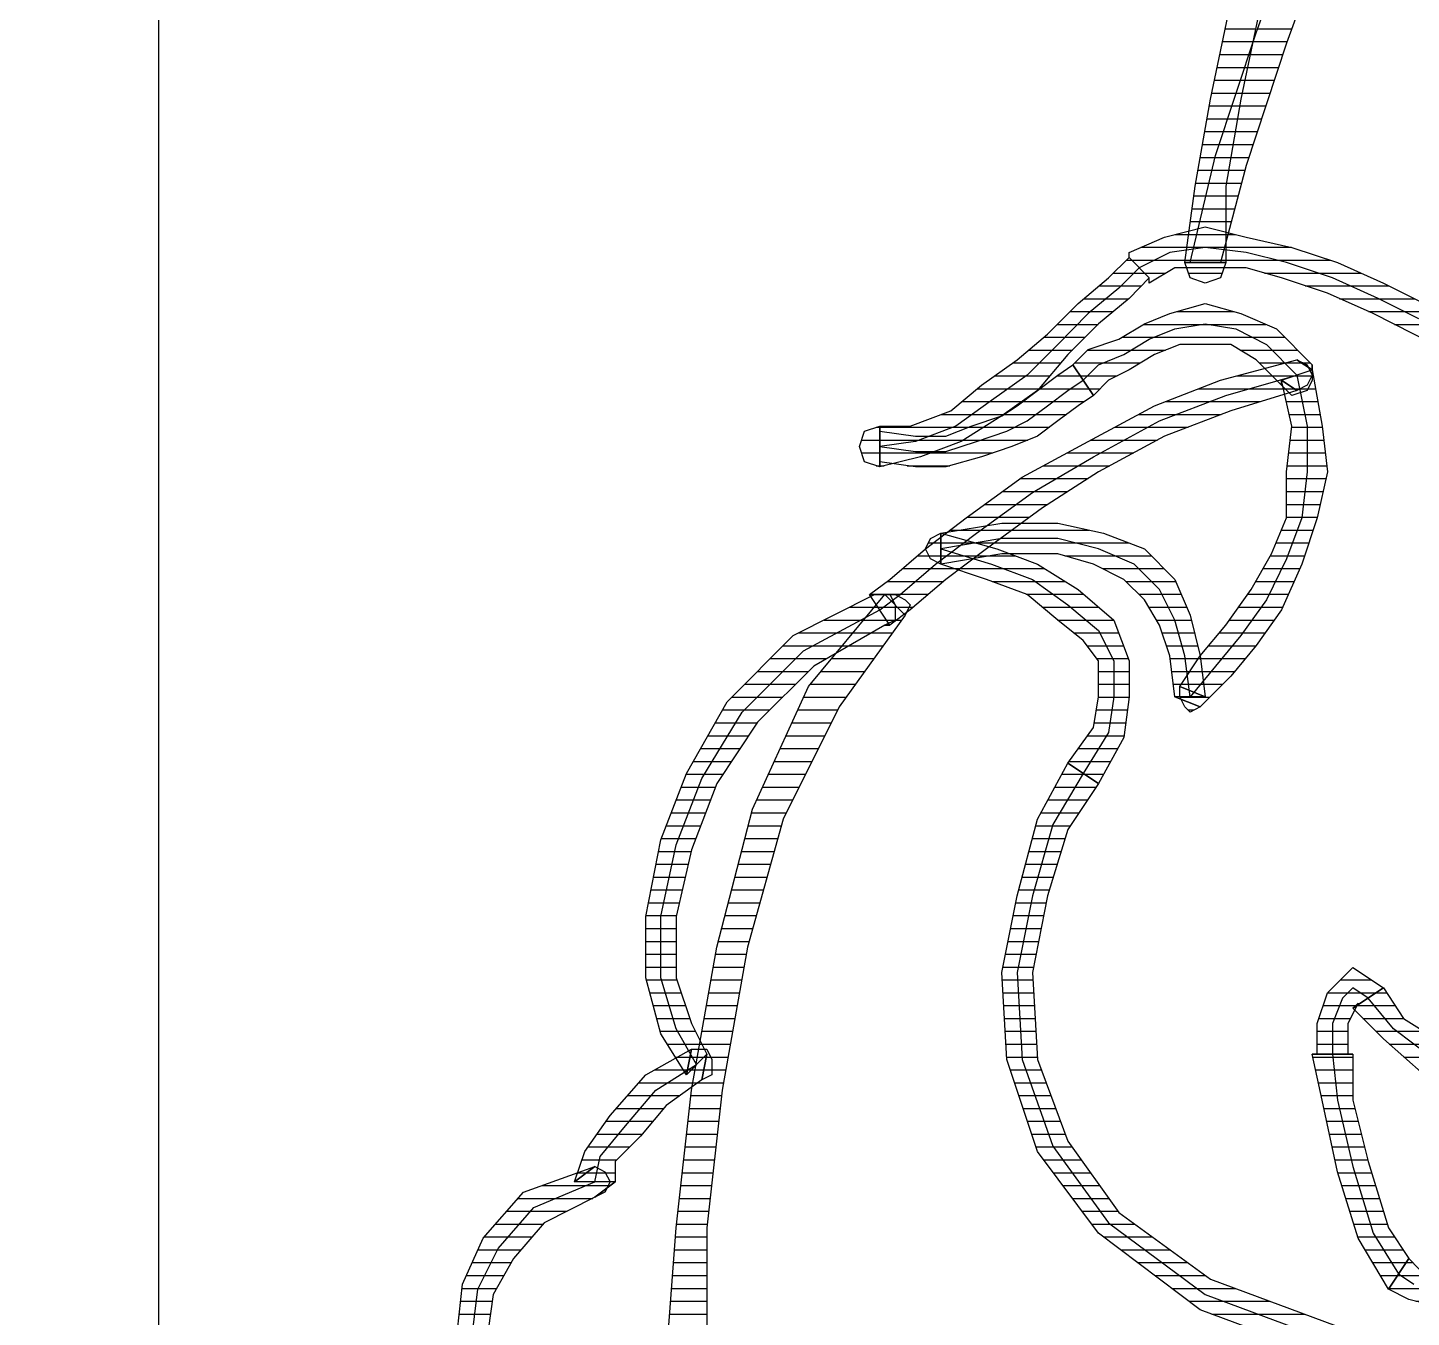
# Model space of a CAD drawing. Extents: x -29316 to 80307, y 54266 to 73016.
# Drawn here: x 21654.88 to 21668.34, y 55443.69 to 55456.23 of the extents above; entities that cross this region are included whole.
import ezdxf

# ---------------------------------------------------------------- set-up
doc = ezdxf.new("R2010")
doc.units = 0
doc.layers.add('İnsan', color=50, linetype='Continuous')
doc.layers.add('mobilya', color=107, linetype='Continuous')
doc.layers.add('Tezgah', color=7, linetype='Continuous', lineweight=9)
pattern_1 = [(360, (-5108.51305, -673.59423), (1e-16, 0.125), [25])]

# ---------------------------------------------------------------- blocks, each defined once
blk = doc.blocks.new('A$C2F7A1A77')
at = {"layer": 'mobilya', "color": 3}
blk.add_lwpolyline([(0, 37), (0, 0), (53, 0), (53, 37)], close=True, dxfattribs=at)
blk = doc.blocks.new('InsanKadın')
at = {"layer": 'İnsan'}
h = blk.add_hatch(dxfattribs=at)
h.set_pattern_fill('DC_LINES', scale=0.1, style=0)
h.set_pattern_definition(pattern_1)
edge = h.paths.add_edge_path(flags=0)
edge.add_line((44.262, 19.734), (43.619, 20.628))
edge.add_line((43.619, 20.628), (43.075, 21.721))
edge.add_line((43.075, 21.721), (42.728, 22.963))
edge.add_line((42.728, 22.963), (42.481, 24.354))
edge.add_line((42.481, 24.354), (42.333, 25.695))
edge.add_line((42.333, 25.695), (42.333, 26.987))
edge.add_line((42.333, 26.987), (42.333, 28.03))
edge.add_line((42.333, 28.03), (42.381, 28.775))
edge.add_line((42.381, 28.775), (42.085, 28.775))
edge.add_line((42.085, 28.775), (42.036, 28.03))
edge.add_line((42.036, 28.03), (41.936, 26.987))
edge.add_line((41.936, 26.987), (42.036, 25.695))
edge.add_line((42.036, 25.695), (42.184, 24.354))
edge.add_line((42.184, 24.354), (42.431, 22.963))
edge.add_line((42.431, 22.963), (42.778, 21.622))
edge.add_line((42.778, 21.622), (43.322, 20.43))
edge.add_line((43.322, 20.43), (44.064, 19.536))
h = blk.add_hatch(dxfattribs=at)
h.set_pattern_fill('DC_LINES', scale=0.1, style=0)
h.set_pattern_definition(pattern_1)
edge = h.paths.add_edge_path(flags=0)
edge.add_line((48.467, 26.689), (48.467, 26.987))
edge.add_line((48.467, 26.987), (47.131, 26.49))
edge.add_line((47.131, 26.49), (46.142, 25.745))
edge.add_line((46.142, 25.745), (45.548, 24.95))
edge.add_line((45.548, 24.95), (45.252, 24.056))
edge.add_line((45.252, 24.056), (45.202, 23.211))
edge.add_line((45.202, 23.211), (45.35, 22.466))
edge.add_line((45.35, 22.466), (45.548, 21.721))
edge.add_line((45.548, 21.721), (45.845, 21.175))
edge.add_line((45.845, 21.175), (46.142, 21.373))
edge.add_line((46.142, 21.373), (45.845, 21.821))
edge.add_line((45.845, 21.821), (45.647, 22.466))
edge.add_line((45.647, 22.466), (45.499, 23.211))
edge.add_line((45.499, 23.211), (45.548, 24.056))
edge.add_line((45.548, 24.056), (45.845, 24.851))
edge.add_line((45.845, 24.851), (46.339, 25.546))
edge.add_line((46.339, 25.546), (47.23, 26.192))
edge.add_line((47.23, 26.192), (48.566, 26.689))
edge.add_line((48.566, 26.689), (48.566, 26.987))
edge.add_line((48.566, 26.987), (48.566, 26.689))
edge.add_line((48.566, 26.689), (48.666, 26.788))
edge.add_line((48.666, 26.788), (48.666, 26.887))
edge.add_line((48.666, 26.887), (48.616, 26.987))
edge.add_line((48.616, 26.987), (48.467, 26.987))
h = blk.add_hatch(dxfattribs=at)
h.set_pattern_fill('DC_LINES', scale=0.1, style=0)
h.set_pattern_definition(pattern_1)
edge = h.paths.add_edge_path(flags=0)
edge.add_line((48.467, 26.689), (48.467, 26.987))
edge.add_line((48.467, 26.987), (47.131, 26.49))
edge.add_line((47.131, 26.49), (46.142, 25.745))
edge.add_line((46.142, 25.745), (45.548, 24.95))
edge.add_line((45.548, 24.95), (45.252, 24.056))
edge.add_line((45.252, 24.056), (45.202, 23.211))
edge.add_line((45.202, 23.211), (45.35, 22.466))
edge.add_line((45.35, 22.466), (45.548, 21.721))
edge.add_line((45.548, 21.721), (45.845, 21.175))
edge.add_line((45.845, 21.175), (46.142, 21.373))
edge.add_line((46.142, 21.373), (45.845, 21.821))
edge.add_line((45.845, 21.821), (45.647, 22.466))
edge.add_line((45.647, 22.466), (45.499, 23.211))
edge.add_line((45.499, 23.211), (45.548, 24.056))
edge.add_line((45.548, 24.056), (45.845, 24.851))
edge.add_line((45.845, 24.851), (46.339, 25.546))
edge.add_line((46.339, 25.546), (47.23, 26.192))
edge.add_line((47.23, 26.192), (48.566, 26.689))
edge.add_line((48.566, 26.689), (48.566, 26.987))
edge.add_line((48.566, 26.987), (48.566, 26.689))
edge.add_line((48.566, 26.689), (48.666, 26.788))
edge.add_line((48.666, 26.788), (48.666, 26.887))
edge.add_line((48.666, 26.887), (48.616, 26.987))
edge.add_line((48.616, 26.987), (48.467, 26.987))
h = blk.add_hatch(dxfattribs=at)
h.set_pattern_fill('DC_LINES', scale=0.1, style=0)
h.set_pattern_definition(pattern_1)
edge = h.paths.add_edge_path(flags=0)
edge.add_line((41.442, 25.248), (41.244, 25.397))
edge.add_line((41.244, 25.397), (40.75, 25.645))
edge.add_line((40.75, 25.645), (40.452, 25.993))
edge.add_line((40.452, 25.993), (40.255, 26.341))
edge.add_line((40.255, 26.341), (40.205, 26.689))
edge.add_line((40.205, 26.689), (39.908, 26.689))
edge.add_line((39.908, 26.689), (39.958, 26.242))
edge.add_line((39.958, 26.242), (40.156, 25.794))
edge.add_line((40.156, 25.794), (40.551, 25.347))
edge.add_line((40.551, 25.347), (41.244, 25.099))
edge.add_line((41.244, 25.099), (41.046, 25.248))
edge.add_line((41.046, 25.248), (41.244, 25.099))
edge.add_line((41.244, 25.099), (41.342, 25.149))
edge.add_line((41.342, 25.149), (41.392, 25.248))
edge.add_line((41.392, 25.248), (41.342, 25.347))
edge.add_line((41.342, 25.347), (41.244, 25.397))
h = blk.add_hatch(dxfattribs=at)
h.set_pattern_fill('DC_LINES', scale=0.1, style=0)
h.set_pattern_definition(pattern_1)
edge = h.paths.add_edge_path(flags=0)
edge.add_line((50.694, 25.993), (50.496, 26.142))
edge.add_line((50.496, 26.142), (50.249, 26.242))
edge.add_line((50.249, 26.242), (50.05, 26.341))
edge.add_line((50.05, 26.341), (49.754, 26.391))
edge.add_line((49.754, 26.391), (49.555, 26.44))
edge.add_line((49.555, 26.44), (49.358, 26.44))
edge.add_line((49.358, 26.44), (49.16, 26.391))
edge.add_line((49.16, 26.391), (48.962, 26.291))
edge.add_line((48.962, 26.291), (49.16, 25.993))
edge.add_line((49.16, 25.993), (49.258, 26.093))
edge.add_line((49.258, 26.093), (49.358, 26.142))
edge.add_line((49.358, 26.142), (49.555, 26.142))
edge.add_line((49.555, 26.142), (49.754, 26.093))
edge.add_line((49.754, 26.093), (49.952, 26.043))
edge.add_line((49.952, 26.043), (50.149, 25.944))
edge.add_line((50.149, 25.944), (50.298, 25.844))
edge.add_line((50.298, 25.844), (50.496, 25.695))
h = blk.add_hatch(dxfattribs=at)
h.set_pattern_fill('DC_LINES', scale=0.1, style=0)
h.set_pattern_definition(pattern_1)
edge = h.paths.add_edge_path(flags=0)
edge.add_line((48.962, 26.291), (48.666, 25.794))
edge.add_line((48.666, 25.794), (48.467, 25.149))
edge.add_line((48.467, 25.149), (48.319, 24.453))
edge.add_line((48.319, 24.453), (48.22, 24.006))
edge.add_line((48.22, 24.006), (48.616, 24.006))
edge.add_line((48.616, 24.006), (48.616, 24.453))
edge.add_line((48.616, 24.453), (48.764, 25.049))
edge.add_line((48.764, 25.049), (48.962, 25.695))
edge.add_line((48.962, 25.695), (49.16, 25.993))
h = blk.add_hatch(dxfattribs=at)
h.set_pattern_fill('DC_LINES', scale=0.1, style=0)
h.set_pattern_definition(pattern_1)
edge = h.paths.add_edge_path(flags=0)
edge.add_line((42.333, 24.006), (42.283, 24.255))
edge.add_line((42.283, 24.255), (41.936, 24.503))
edge.add_line((41.936, 24.503), (41.689, 24.801))
edge.add_line((41.689, 24.801), (41.442, 25.049))
edge.add_line((41.442, 25.049), (41.442, 25.248))
edge.add_line((41.442, 25.248), (41.046, 25.248))
edge.add_line((41.046, 25.248), (41.145, 24.95))
edge.add_line((41.145, 24.95), (41.392, 24.602))
edge.add_line((41.392, 24.602), (41.739, 24.205))
edge.add_line((41.739, 24.205), (42.184, 23.957))
edge.add_line((42.184, 23.957), (42.134, 24.205))
edge.add_line((42.134, 24.205), (42.184, 23.957))
edge.add_line((42.184, 23.957), (42.333, 23.957))
edge.add_line((42.333, 23.957), (42.381, 24.056))
edge.add_line((42.381, 24.056), (42.381, 24.205))
edge.add_line((42.381, 24.205), (42.283, 24.255))
h = blk.add_hatch(dxfattribs=at)
h.set_pattern_fill('DC_LINES', scale=0.1, style=0)
h.set_pattern_definition(pattern_1)
edge = h.paths.add_edge_path(flags=0)
edge.add_line((48.913, 23.36), (49.11, 23.659))
edge.add_line((49.11, 23.659), (49.506, 23.907))
edge.add_line((49.506, 23.907), (49.754, 24.106))
edge.add_line((49.754, 24.106), (49.704, 24.205))
edge.add_line((49.704, 24.205), (50.001, 24.205))
edge.add_line((50.001, 24.205), (49.655, 24.404))
edge.add_line((49.655, 24.404), (49.308, 24.205))
edge.add_line((49.308, 24.205), (48.913, 23.857))
edge.add_line((48.913, 23.857), (48.616, 23.559))
h = blk.add_hatch(dxfattribs=at)
h.set_pattern_fill('DC_LINES', scale=0.1, style=0)
h.set_pattern_definition(pattern_1)
edge = h.paths.add_edge_path(flags=0)
edge.add_line((44.114, 19.834), (44.064, 19.834))
edge.add_line((44.064, 19.834), (43.372, 20.231))
edge.add_line((43.372, 20.231), (42.827, 20.777))
edge.add_line((42.827, 20.777), (42.431, 21.373))
edge.add_line((42.431, 21.373), (42.184, 22.019))
edge.add_line((42.184, 22.019), (42.036, 22.665))
edge.add_line((42.036, 22.665), (42.036, 23.261))
edge.add_line((42.036, 23.261), (42.184, 23.708))
edge.add_line((42.184, 23.708), (42.333, 24.006))
edge.add_line((42.333, 24.006), (42.134, 24.205))
edge.add_line((42.134, 24.205), (41.887, 23.808))
edge.add_line((41.887, 23.808), (41.739, 23.261))
edge.add_line((41.739, 23.261), (41.739, 22.665))
edge.add_line((41.739, 22.665), (41.887, 21.92))
edge.add_line((41.887, 21.92), (42.134, 21.274))
edge.add_line((42.134, 21.274), (42.53, 20.579))
edge.add_line((42.53, 20.579), (43.173, 19.933))
edge.add_line((43.173, 19.933), (43.965, 19.536))
edge.add_line((43.965, 19.536), (43.916, 19.536))
edge.add_line((43.916, 19.536), (43.965, 19.536))
edge.add_line((43.965, 19.536), (44.114, 19.536))
edge.add_line((44.114, 19.536), (44.163, 19.635))
edge.add_line((44.163, 19.635), (44.163, 19.784))
edge.add_line((44.163, 19.784), (44.064, 19.834))
h = blk.add_hatch(dxfattribs=at)
h.set_pattern_fill('DC_LINES', scale=0.1, style=0)
h.set_pattern_definition(pattern_1)
edge = h.paths.add_edge_path(flags=0)
edge.add_line((48.22, 24.006), (48.269, 24.006))
edge.add_line((48.269, 24.006), (48.269, 23.708))
edge.add_line((48.269, 23.708), (48.369, 23.41))
edge.add_line((48.369, 23.41), (48.616, 23.162))
edge.add_line((48.616, 23.162), (48.913, 23.36))
edge.add_line((48.913, 23.36), (48.616, 23.559))
edge.add_line((48.616, 23.559), (48.666, 23.509))
edge.add_line((48.666, 23.509), (48.566, 23.708))
edge.add_line((48.566, 23.708), (48.566, 24.006))
edge.add_line((48.566, 24.006), (48.616, 24.006))
h = blk.add_hatch(dxfattribs=at)
h.set_pattern_fill('DC_LINES', scale=0.1, style=0)
h.set_pattern_definition(pattern_1)
edge = h.paths.add_edge_path(flags=0)
edge.add_line((45.845, 21.175), (46.092, 20.827))
edge.add_line((46.092, 20.827), (46.142, 20.529))
edge.add_line((46.142, 20.529), (46.142, 20.181))
edge.add_line((46.142, 20.181), (45.994, 19.983))
edge.add_line((45.994, 19.983), (45.746, 19.784))
edge.add_line((45.746, 19.784), (45.449, 19.536))
edge.add_line((45.449, 19.536), (45.053, 19.387))
edge.add_line((45.053, 19.387), (44.608, 19.238))
edge.add_line((44.608, 19.238), (44.608, 18.939))
edge.add_line((44.608, 18.939), (45.152, 19.089))
edge.add_line((45.152, 19.089), (45.548, 19.238))
edge.add_line((45.548, 19.238), (45.944, 19.486))
edge.add_line((45.944, 19.486), (46.291, 19.784))
edge.add_line((46.291, 19.784), (46.439, 20.181))
edge.add_line((46.439, 20.181), (46.439, 20.529))
edge.add_line((46.439, 20.529), (46.389, 20.926))
edge.add_line((46.389, 20.926), (46.142, 21.373))
h = blk.add_hatch(dxfattribs=at)
h.set_pattern_fill('DC_LINES', scale=0.1, style=0)
h.set_pattern_definition(pattern_1)
edge = h.paths.add_edge_path(flags=0)
edge.add_line((45.845, 21.175), (46.092, 20.827))
edge.add_line((46.092, 20.827), (46.142, 20.529))
edge.add_line((46.142, 20.529), (46.142, 20.181))
edge.add_line((46.142, 20.181), (45.994, 19.983))
edge.add_line((45.994, 19.983), (45.746, 19.784))
edge.add_line((45.746, 19.784), (45.449, 19.536))
edge.add_line((45.449, 19.536), (45.053, 19.387))
edge.add_line((45.053, 19.387), (44.608, 19.238))
edge.add_line((44.608, 19.238), (44.608, 18.939))
edge.add_line((44.608, 18.939), (45.152, 19.089))
edge.add_line((45.152, 19.089), (45.548, 19.238))
edge.add_line((45.548, 19.238), (45.944, 19.486))
edge.add_line((45.944, 19.486), (46.291, 19.784))
edge.add_line((46.291, 19.784), (46.439, 20.181))
edge.add_line((46.439, 20.181), (46.439, 20.529))
edge.add_line((46.439, 20.529), (46.389, 20.926))
edge.add_line((46.389, 20.926), (46.142, 21.373))
h = blk.add_hatch(dxfattribs=at)
h.set_pattern_fill('DC_LINES', scale=0.1, style=0)
h.set_pattern_definition(pattern_1)
edge = h.paths.add_edge_path(flags=0)
edge.add_line((47.181, 20.529), (46.933, 20.43))
edge.add_line((46.933, 20.43), (47.131, 20.132))
edge.add_line((47.131, 20.132), (47.379, 19.834))
edge.add_line((47.379, 19.834), (47.627, 19.486))
edge.add_line((47.627, 19.486), (47.824, 19.138))
edge.add_line((47.824, 19.138), (47.972, 18.79))
edge.add_line((47.972, 18.79), (47.972, 18.343))
edge.add_line((47.972, 18.343), (48.022, 17.896))
edge.add_line((48.022, 17.896), (47.923, 17.449))
edge.add_line((47.923, 17.449), (48.22, 17.35))
edge.add_line((48.22, 17.35), (48.319, 17.896))
edge.add_line((48.319, 17.896), (48.369, 18.343))
edge.add_line((48.369, 18.343), (48.269, 18.79))
edge.add_line((48.269, 18.79), (48.121, 19.238))
edge.add_line((48.121, 19.238), (47.923, 19.685))
edge.add_line((47.923, 19.685), (47.675, 20.032))
edge.add_line((47.675, 20.032), (47.428, 20.33))
edge.add_line((47.428, 20.33), (47.131, 20.628))
edge.add_line((47.131, 20.628), (46.884, 20.529))
edge.add_line((46.884, 20.529), (47.131, 20.628))
edge.add_line((47.131, 20.628), (47.033, 20.678))
edge.add_line((47.033, 20.678), (46.983, 20.628))
edge.add_line((46.983, 20.628), (46.933, 20.529))
edge.add_line((46.933, 20.529), (46.933, 20.43))
h = blk.add_hatch(dxfattribs=at)
h.set_pattern_fill('DC_LINES', scale=0.1, style=0)
h.set_pattern_definition(pattern_1)
edge = h.paths.add_edge_path(flags=0)
edge.add_line((47.181, 20.529), (46.933, 20.43))
edge.add_line((46.933, 20.43), (47.131, 20.132))
edge.add_line((47.131, 20.132), (47.379, 19.834))
edge.add_line((47.379, 19.834), (47.627, 19.486))
edge.add_line((47.627, 19.486), (47.824, 19.138))
edge.add_line((47.824, 19.138), (47.972, 18.79))
edge.add_line((47.972, 18.79), (47.972, 18.343))
edge.add_line((47.972, 18.343), (48.022, 17.896))
edge.add_line((48.022, 17.896), (47.923, 17.449))
edge.add_line((47.923, 17.449), (48.22, 17.35))
edge.add_line((48.22, 17.35), (48.319, 17.896))
edge.add_line((48.319, 17.896), (48.369, 18.343))
edge.add_line((48.369, 18.343), (48.269, 18.79))
edge.add_line((48.269, 18.79), (48.121, 19.238))
edge.add_line((48.121, 19.238), (47.923, 19.685))
edge.add_line((47.923, 19.685), (47.675, 20.032))
edge.add_line((47.675, 20.032), (47.428, 20.33))
edge.add_line((47.428, 20.33), (47.131, 20.628))
edge.add_line((47.131, 20.628), (46.884, 20.529))
edge.add_line((46.884, 20.529), (47.131, 20.628))
edge.add_line((47.131, 20.628), (47.033, 20.678))
edge.add_line((47.033, 20.678), (46.983, 20.628))
edge.add_line((46.983, 20.628), (46.933, 20.529))
edge.add_line((46.933, 20.529), (46.933, 20.43))
h = blk.add_hatch(dxfattribs=at)
h.set_pattern_fill('DC_LINES', scale=0.1, style=0)
h.set_pattern_definition(pattern_1)
edge = h.paths.add_edge_path(flags=0)
edge.add_line((44.608, 19.238), (44.608, 18.939))
edge.add_line((44.608, 18.939), (45.202, 18.84))
edge.add_line((45.202, 18.84), (45.746, 18.84))
edge.add_line((45.746, 18.84), (46.191, 18.939))
edge.add_line((46.191, 18.939), (46.588, 19.089))
edge.add_line((46.588, 19.089), (46.884, 19.387))
edge.add_line((46.884, 19.387), (47.033, 19.734))
edge.add_line((47.033, 19.734), (47.131, 20.132))
edge.add_line((47.131, 20.132), (47.181, 20.529))
edge.add_line((47.181, 20.529), (46.884, 20.529))
edge.add_line((46.884, 20.529), (46.835, 20.132))
edge.add_line((46.835, 20.132), (46.736, 19.834))
edge.add_line((46.736, 19.834), (46.588, 19.585))
edge.add_line((46.588, 19.585), (46.389, 19.387))
edge.add_line((46.389, 19.387), (46.092, 19.238))
edge.add_line((46.092, 19.238), (45.746, 19.138))
edge.add_line((45.746, 19.138), (45.202, 19.138))
edge.add_line((45.202, 19.138), (44.608, 19.238))
edge.add_line((44.608, 19.238), (44.608, 18.939))
edge.add_line((44.608, 18.939), (44.608, 19.238))
edge.add_line((44.608, 19.238), (44.509, 19.188))
edge.add_line((44.509, 19.188), (44.46, 19.089))
edge.add_line((44.46, 19.089), (44.509, 18.989))
edge.add_line((44.509, 18.989), (44.608, 18.939))
h = blk.add_hatch(dxfattribs=at)
h.set_pattern_fill('DC_LINES', scale=0.1, style=0)
h.set_pattern_definition(pattern_1)
edge = h.paths.add_edge_path(flags=0)
edge.add_line((44.608, 19.238), (44.608, 18.939))
edge.add_line((44.608, 18.939), (45.202, 18.84))
edge.add_line((45.202, 18.84), (45.746, 18.84))
edge.add_line((45.746, 18.84), (46.191, 18.939))
edge.add_line((46.191, 18.939), (46.588, 19.089))
edge.add_line((46.588, 19.089), (46.884, 19.387))
edge.add_line((46.884, 19.387), (47.033, 19.734))
edge.add_line((47.033, 19.734), (47.131, 20.132))
edge.add_line((47.131, 20.132), (47.181, 20.529))
edge.add_line((47.181, 20.529), (46.884, 20.529))
edge.add_line((46.884, 20.529), (46.835, 20.132))
edge.add_line((46.835, 20.132), (46.736, 19.834))
edge.add_line((46.736, 19.834), (46.588, 19.585))
edge.add_line((46.588, 19.585), (46.389, 19.387))
edge.add_line((46.389, 19.387), (46.092, 19.238))
edge.add_line((46.092, 19.238), (45.746, 19.138))
edge.add_line((45.746, 19.138), (45.202, 19.138))
edge.add_line((45.202, 19.138), (44.608, 19.238))
edge.add_line((44.608, 19.238), (44.608, 18.939))
edge.add_line((44.608, 18.939), (44.608, 19.238))
edge.add_line((44.608, 19.238), (44.509, 19.188))
edge.add_line((44.509, 19.188), (44.46, 19.089))
edge.add_line((44.46, 19.089), (44.509, 18.989))
edge.add_line((44.509, 18.989), (44.608, 18.939))
h = blk.add_hatch(dxfattribs=at)
h.set_pattern_fill('DC_LINES', scale=0.1, style=0)
h.set_pattern_definition(pattern_1)
edge = h.paths.add_edge_path(flags=0)
edge.add_line((47.923, 17.449), (48.071, 17.549))
edge.add_line((48.071, 17.549), (47.428, 17.747))
edge.add_line((47.428, 17.747), (46.785, 17.996))
edge.add_line((46.785, 17.996), (46.142, 18.343))
edge.add_line((46.142, 18.343), (45.597, 18.691))
edge.add_line((45.597, 18.691), (45.053, 19.089))
edge.add_line((45.053, 19.089), (44.658, 19.387))
edge.add_line((44.658, 19.387), (44.311, 19.685))
edge.add_line((44.311, 19.685), (44.114, 19.834))
edge.add_line((44.114, 19.834), (43.916, 19.536))
edge.add_line((43.916, 19.536), (44.114, 19.387))
edge.add_line((44.114, 19.387), (44.46, 19.089))
edge.add_line((44.46, 19.089), (44.855, 18.79))
edge.add_line((44.855, 18.79), (45.4, 18.393))
edge.add_line((45.4, 18.393), (46.043, 18.045))
edge.add_line((46.043, 18.045), (46.686, 17.698))
edge.add_line((46.686, 17.698), (47.33, 17.449))
edge.add_line((47.33, 17.449), (48.071, 17.251))
edge.add_line((48.071, 17.251), (48.22, 17.35))
edge.add_line((48.22, 17.35), (48.071, 17.251))
edge.add_line((48.071, 17.251), (48.171, 17.3))
edge.add_line((48.171, 17.3), (48.22, 17.4))
edge.add_line((48.22, 17.4), (48.171, 17.499))
edge.add_line((48.171, 17.499), (48.071, 17.549))
h = blk.add_hatch(dxfattribs=at)
h.set_pattern_fill('DC_LINES', scale=0.1, style=0)
h.set_pattern_definition(pattern_1)
edge = h.paths.add_edge_path(flags=0)
edge.add_line((44.014, 18.244), (44.014, 17.896))
edge.add_line((44.014, 17.896), (44.311, 17.896))
edge.add_line((44.311, 17.896), (44.707, 17.747))
edge.add_line((44.707, 17.747), (45.005, 17.499))
edge.add_line((45.005, 17.499), (45.35, 17.251))
edge.add_line((45.35, 17.251), (45.647, 17.002))
edge.add_line((45.647, 17.002), (45.944, 16.704))
edge.add_line((45.944, 16.704), (46.241, 16.456))
edge.add_line((46.241, 16.456), (46.439, 16.257))
edge.add_line((46.439, 16.257), (46.636, 16.456))
edge.add_line((46.636, 16.456), (46.439, 16.654))
edge.add_line((46.439, 16.654), (46.142, 16.903))
edge.add_line((46.142, 16.903), (45.845, 17.201))
edge.add_line((45.845, 17.201), (45.548, 17.549))
edge.add_line((45.548, 17.549), (45.202, 17.797))
edge.add_line((45.202, 17.797), (44.806, 18.045))
edge.add_line((44.806, 18.045), (44.41, 18.194))
edge.add_line((44.41, 18.194), (44.014, 18.294))
edge.add_line((44.014, 18.294), (44.014, 17.946))
edge.add_line((44.014, 17.946), (44.014, 18.294))
edge.add_line((44.014, 18.294), (43.866, 18.244))
edge.add_line((43.866, 18.244), (43.817, 18.095))
edge.add_line((43.817, 18.095), (43.866, 17.946))
edge.add_line((43.866, 17.946), (44.014, 17.896))
h = blk.add_hatch(dxfattribs=at)
h.set_pattern_fill('DC_LINES', scale=0.1, style=0)
h.set_pattern_definition(pattern_1)
edge = h.paths.add_edge_path(flags=0)
edge.add_line((46.092, 17.598), (45.944, 17.698))
edge.add_line((45.944, 17.698), (45.746, 17.847))
edge.add_line((45.746, 17.847), (45.548, 17.996))
edge.add_line((45.548, 17.996), (45.3, 18.095))
edge.add_line((45.3, 18.095), (45.005, 18.194))
edge.add_line((45.005, 18.194), (44.658, 18.294))
edge.add_line((44.658, 18.294), (44.361, 18.294))
edge.add_line((44.361, 18.294), (44.014, 18.244))
edge.add_line((44.014, 18.244), (44.014, 17.946))
edge.add_line((44.014, 17.946), (44.361, 17.996))
edge.add_line((44.361, 17.996), (44.658, 17.996))
edge.add_line((44.658, 17.996), (44.905, 17.896))
edge.add_line((44.905, 17.896), (45.202, 17.797))
edge.add_line((45.202, 17.797), (45.35, 17.698))
edge.add_line((45.35, 17.698), (45.548, 17.549))
edge.add_line((45.548, 17.549), (45.746, 17.4))
edge.add_line((45.746, 17.4), (45.894, 17.3))
h = blk.add_hatch(dxfattribs=at)
h.set_pattern_fill('DC_LINES', scale=0.1, style=0)
h.set_pattern_definition(pattern_1)
edge = h.paths.add_edge_path(flags=0)
edge.add_line((47.923, 17.449), (47.923, 17.499))
edge.add_line((47.923, 17.499), (47.675, 17.251))
edge.add_line((47.675, 17.251), (47.428, 17.102))
edge.add_line((47.428, 17.102), (47.181, 17.102))
edge.add_line((47.181, 17.102), (46.933, 17.102))
edge.add_line((46.933, 17.102), (46.686, 17.201))
edge.add_line((46.686, 17.201), (46.439, 17.35))
edge.add_line((46.439, 17.35), (46.241, 17.449))
edge.add_line((46.241, 17.449), (46.092, 17.598))
edge.add_line((46.092, 17.598), (45.894, 17.3))
edge.add_line((45.894, 17.3), (46.043, 17.151))
edge.add_line((46.043, 17.151), (46.339, 17.052))
edge.add_line((46.339, 17.052), (46.588, 16.903))
edge.add_line((46.588, 16.903), (46.835, 16.803))
edge.add_line((46.835, 16.803), (47.181, 16.704))
edge.add_line((47.181, 16.704), (47.527, 16.803))
edge.add_line((47.527, 16.803), (47.874, 16.952))
edge.add_line((47.874, 16.952), (48.22, 17.3))
edge.add_line((48.22, 17.3), (48.22, 17.35))
edge.add_line((48.22, 17.35), (48.22, 17.3))
edge.add_line((48.22, 17.3), (48.22, 17.449))
edge.add_line((48.22, 17.449), (48.171, 17.549))
edge.add_line((48.171, 17.549), (48.022, 17.598))
edge.add_line((48.022, 17.598), (47.923, 17.499))
h = blk.add_hatch(dxfattribs=at)
h.set_pattern_fill('DC_LINES', scale=0.1, style=0)
h.set_pattern_definition(pattern_1)
edge = h.paths.add_edge_path(flags=0)
edge.add_line((46.439, 16.257), (46.439, 16.207))
edge.add_line((46.439, 16.207), (46.785, 16.058))
edge.add_line((46.785, 16.058), (47.181, 15.959))
edge.add_line((47.181, 15.959), (47.577, 16.058))
edge.add_line((47.577, 16.058), (48.022, 16.158))
edge.add_line((48.022, 16.158), (48.467, 16.307))
edge.add_line((48.467, 16.307), (48.913, 16.505))
edge.add_line((48.913, 16.505), (49.308, 16.704))
edge.add_line((49.308, 16.704), (49.704, 16.903))
edge.add_line((49.704, 16.903), (49.605, 17.201))
edge.add_line((49.605, 17.201), (49.21, 17.002))
edge.add_line((49.21, 17.002), (48.813, 16.803))
edge.add_line((48.813, 16.803), (48.369, 16.605))
edge.add_line((48.369, 16.605), (47.923, 16.456))
edge.add_line((47.923, 16.456), (47.577, 16.356))
edge.add_line((47.577, 16.356), (47.181, 16.356))
edge.add_line((47.181, 16.356), (46.884, 16.356))
edge.add_line((46.884, 16.356), (46.636, 16.505))
edge.add_line((46.636, 16.505), (46.636, 16.456))
h = blk.add_hatch(dxfattribs=at)
h.set_pattern_fill('DC_LINES', scale=0.1, style=0)
h.set_pattern_definition(pattern_1)
edge = h.paths.add_edge_path(flags=0)
edge.add_line((47.33, 16.307), (46.983, 16.307))
edge.add_line((46.983, 16.307), (47.082, 15.562))
edge.add_line((47.082, 15.562), (47.23, 14.717))
edge.add_line((47.23, 14.717), (47.428, 13.773))
edge.add_line((47.428, 13.773), (47.675, 12.73))
edge.add_line((47.675, 12.73), (47.972, 11.786))
edge.add_line((47.972, 11.786), (48.22, 10.942))
edge.add_line((48.22, 10.942), (48.516, 10.246))
edge.add_line((48.516, 10.246), (48.714, 9.75))
edge.add_line((48.714, 9.75), (49.011, 9.849))
edge.add_line((49.011, 9.849), (48.813, 10.346))
edge.add_line((48.813, 10.346), (48.516, 11.041))
edge.add_line((48.516, 11.041), (48.269, 11.886))
edge.add_line((48.269, 11.886), (47.972, 12.83))
edge.add_line((47.972, 12.83), (47.725, 13.773))
edge.add_line((47.725, 13.773), (47.527, 14.717))
edge.add_line((47.527, 14.717), (47.379, 15.562))
edge.add_line((47.379, 15.562), (47.379, 16.307))
edge.add_line((47.379, 16.307), (47.033, 16.307))
edge.add_line((47.033, 16.307), (47.379, 16.307))
edge.add_line((47.379, 16.307), (47.33, 16.456))
edge.add_line((47.33, 16.456), (47.181, 16.505))
edge.add_line((47.181, 16.505), (47.033, 16.456))
edge.add_line((47.033, 16.456), (46.983, 16.307))
h = blk.add_hatch(dxfattribs=at)
h.set_pattern_fill('DC_LINES', scale=0.1, style=0)
h.set_pattern_definition(pattern_1)
edge = h.paths.add_edge_path(flags=0)
edge.add_line((46.983, 16.307), (47.082, 15.562))
edge.add_line((47.082, 15.562), (47.23, 14.717))
edge.add_line((47.23, 14.717), (47.428, 13.773))
edge.add_line((47.428, 13.773), (47.675, 12.73))
edge.add_line((47.675, 12.73), (47.972, 11.786))
edge.add_line((47.972, 11.786), (48.22, 10.942))
edge.add_line((48.22, 10.942), (48.516, 10.246))
edge.add_line((48.516, 10.246), (48.714, 9.75))
edge.add_line((48.714, 9.75), (49.011, 9.849))
edge.add_line((49.011, 9.849), (48.813, 10.346))
edge.add_line((48.813, 10.346), (48.516, 11.041))
edge.add_line((48.516, 11.041), (48.269, 11.886))
edge.add_line((48.269, 11.886), (47.972, 12.83))
edge.add_line((47.972, 12.83), (47.725, 13.773))
edge.add_line((47.725, 13.773), (47.527, 14.717))
edge.add_line((47.527, 14.717), (47.379, 15.562))
edge.add_line((47.379, 15.562), (47.379, 16.307))
h = blk.add_hatch(dxfattribs=at)
h.set_pattern_fill('DC_LINES', scale=0.1, style=0)
h.set_pattern_definition(pattern_1)
edge = h.paths.add_edge_path(flags=0)
edge.add_line((48.616, 12.432), (48.369, 13.078))
edge.add_line((48.369, 13.078), (47.972, 14.171))
edge.add_line((47.972, 14.171), (47.577, 15.363))
edge.add_line((47.577, 15.363), (47.33, 16.307))
edge.add_line((47.33, 16.307), (47.033, 16.307))
edge.add_line((47.033, 16.307), (47.28, 15.264))
edge.add_line((47.28, 15.264), (47.675, 14.071))
edge.add_line((47.675, 14.071), (48.071, 12.979))
edge.add_line((48.071, 12.979), (48.319, 12.333))
at = {"layer": 'İnsan', "color": 7, "flags": 128}
for points in [[(49.258, 16.853), (48.863, 16.654), (48.418, 16.456), (47.972, 16.307), (47.577, 16.207), (47.181, 16.158), (46.835, 16.207), (46.538, 16.356), (46.339, 16.555), (46.043, 16.803), (45.746, 17.102), (45.449, 17.4), (45.103, 17.648), (44.756, 17.896), (44.361, 18.045), (44.014, 18.095), (44.361, 18.145), (44.658, 18.145), (44.955, 18.045), (45.252, 17.946), (45.449, 17.847), (45.647, 17.698), (45.845, 17.549), (45.994, 17.449), (46.142, 17.3), (46.389, 17.201), (46.636, 17.052), (46.884, 16.952), (47.181, 16.903), (47.478, 16.952), (47.775, 17.102), (48.071, 17.4), (48.171, 17.896), (48.171, 18.343), (48.121, 18.79), (47.972, 19.188), (47.775, 19.585), (47.527, 19.933), (47.28, 20.231), (47.033, 20.529), (46.983, 20.132), (46.884, 19.784), (46.736, 19.486), (46.488, 19.238), (46.142, 19.089), (45.746, 18.989), (45.202, 18.989), (44.608, 19.089), (44.608, 19.089), (44.608, 19.089), (45.103, 19.238), (45.499, 19.387), (45.845, 19.635), (46.142, 19.883), (46.291, 20.181), (46.291, 20.529), (46.241, 20.877), (45.994, 21.274), (45.697, 21.771), (45.499, 22.466), (45.35, 23.211), (45.4, 24.056), (45.697, 24.9), (46.241, 25.645), (47.181, 26.341), (48.516, 26.838)], [(40.056, 26.689), (40.106, 26.291), (40.303, 25.894), (40.65, 25.496), (41.244, 25.248), (41.294, 25), (41.541, 24.702), (41.838, 24.354), (42.233, 24.106), (42.036, 23.758), (41.887, 23.261), (41.887, 22.665), (42.036, 21.97), (42.283, 21.324), (42.678, 20.678), (43.272, 20.082), (44.014, 19.685), (44.213, 19.536), (44.558, 19.238), (44.955, 18.939), (45.499, 18.542), (46.092, 18.194), (46.736, 17.847), (47.379, 17.598), (48.071, 17.4), (48.071, 17.4), (48.071, 17.4), (48.171, 17.896), (48.171, 18.343), (48.121, 18.79), (47.972, 19.188), (47.775, 19.585), (47.527, 19.933), (47.28, 20.231), (47.033, 20.529), (46.983, 20.132), (46.884, 19.784), (46.736, 19.486), (46.488, 19.238), (46.142, 19.089), (45.746, 18.989), (45.202, 18.989), (44.608, 19.089), (45.103, 19.238), (45.499, 19.387), (45.845, 19.635), (46.142, 19.883), (46.291, 20.181), (46.291, 20.529), (46.241, 20.877), (45.994, 21.274), (45.697, 21.771), (45.499, 22.466), (45.35, 23.211), (45.4, 24.056), (45.697, 24.9), (46.241, 25.645), (47.181, 26.341), (48.516, 26.838)], [(49.407, 24.056), (49.011, 23.758), (48.764, 23.46), (48.616, 23.36), (48.516, 23.46), (48.418, 23.708), (48.418, 24.006), (48.467, 24.453), (48.616, 25.099), (48.813, 25.745), (49.061, 26.142), (49.21, 26.242)], [(48.467, 26.987), (47.131, 26.49), (46.142, 25.745), (45.548, 24.95), (45.252, 24.056), (45.202, 23.211), (45.35, 22.466), (45.548, 21.721), (45.845, 21.175), (46.142, 21.373), (45.845, 21.821), (45.647, 22.466), (45.499, 23.211), (45.548, 24.056), (45.845, 24.851), (46.339, 25.546), (47.23, 26.192), (48.566, 26.689)], [(48.467, 26.987), (47.131, 26.49), (46.142, 25.745), (45.548, 24.95), (45.252, 24.056), (45.202, 23.211), (45.35, 22.466), (45.548, 21.721), (45.845, 21.175), (46.142, 21.373), (45.845, 21.821), (45.647, 22.466), (45.499, 23.211), (45.548, 24.056), (45.845, 24.851), (46.339, 25.546), (47.23, 26.192), (48.566, 26.689)], [(47.725, 13.773), (47.527, 14.717), (47.379, 15.562), (47.379, 16.307), (47.033, 16.307), (47.379, 16.307), (47.33, 16.456), (47.181, 16.505), (47.033, 16.456), (46.983, 16.307), (47.33, 16.307), (47.33, 16.307), (46.983, 16.307), (47.082, 15.562), (47.23, 14.717), (47.428, 13.773)]]:
    blk.add_lwpolyline(points, dxfattribs=at)
for points in [[(44.262, 19.734), (43.619, 20.628), (43.075, 21.721), (42.728, 22.963), (42.481, 24.354), (42.333, 25.695), (42.333, 26.987), (42.333, 28.03), (42.381, 28.775), (42.085, 28.775), (42.036, 28.03), (41.936, 26.987), (42.036, 25.695), (42.184, 24.354), (42.431, 22.963), (42.778, 21.622), (43.322, 20.43), (44.064, 19.536), (44.262, 19.734)], [(41.442, 25.248), (41.244, 25.397), (40.75, 25.645), (40.452, 25.993), (40.255, 26.341), (40.205, 26.689), (39.908, 26.689), (39.958, 26.242), (40.156, 25.794), (40.551, 25.347), (41.244, 25.099), (41.046, 25.248), (41.244, 25.099), (41.342, 25.149), (41.392, 25.248), (41.342, 25.347), (41.244, 25.397), (41.442, 25.248)], [(50.694, 25.993), (50.694, 25.993), (50.496, 26.142), (50.249, 26.242), (50.05, 26.341), (49.754, 26.391), (49.555, 26.44), (49.358, 26.44), (49.16, 26.391), (48.962, 26.291), (49.16, 25.993), (49.258, 26.093), (49.358, 26.142), (49.555, 26.142), (49.754, 26.093), (49.952, 26.043), (50.149, 25.944), (50.298, 25.844), (50.496, 25.695), (50.496, 25.695), (50.694, 25.993)], [(48.962, 26.291), (48.962, 26.291), (48.666, 25.794), (48.467, 25.149), (48.319, 24.453), (48.22, 24.006), (48.616, 24.006), (48.616, 24.453), (48.764, 25.049), (48.962, 25.695), (49.16, 25.993), (49.16, 25.993), (48.962, 26.291)], [(42.333, 24.006), (42.283, 24.255), (41.936, 24.503), (41.689, 24.801), (41.442, 25.049), (41.442, 25.248), (41.046, 25.248), (41.145, 24.95), (41.392, 24.602), (41.739, 24.205), (42.184, 23.957), (42.134, 24.205), (42.184, 23.957), (42.333, 23.957), (42.381, 24.056), (42.381, 24.205), (42.283, 24.255), (42.333, 24.006)], [(48.913, 23.36), (48.913, 23.36), (49.11, 23.659), (49.506, 23.907), (49.754, 24.106), (49.704, 24.205), (50.001, 24.205), (49.655, 24.404), (49.308, 24.205), (48.913, 23.857), (48.616, 23.559), (48.616, 23.559), (48.913, 23.36)], [(44.114, 19.834), (44.064, 19.834), (43.372, 20.231), (42.827, 20.777), (42.431, 21.373), (42.184, 22.019), (42.036, 22.665), (42.036, 23.261), (42.184, 23.708), (42.333, 24.006), (42.134, 24.205), (41.887, 23.808), (41.739, 23.261), (41.739, 22.665), (41.887, 21.92), (42.134, 21.274), (42.53, 20.579), (43.173, 19.933), (43.965, 19.536), (43.916, 19.536), (43.965, 19.536), (44.114, 19.536), (44.163, 19.635), (44.163, 19.784), (44.064, 19.834), (44.114, 19.834)], [(48.22, 24.006), (48.269, 24.006), (48.269, 23.708), (48.369, 23.41), (48.616, 23.162), (48.913, 23.36), (48.616, 23.559), (48.616, 23.559), (48.666, 23.509), (48.566, 23.708), (48.566, 24.006), (48.616, 24.006), (48.22, 24.006)], [(45.845, 21.175), (45.845, 21.175), (46.092, 20.827), (46.142, 20.529), (46.142, 20.181), (45.994, 19.983), (45.746, 19.784), (45.449, 19.536), (45.053, 19.387), (44.608, 19.238), (44.608, 18.939), (45.152, 19.089), (45.548, 19.238), (45.944, 19.486), (46.291, 19.784), (46.439, 20.181), (46.439, 20.529), (46.389, 20.926), (46.142, 21.373), (46.142, 21.373), (45.845, 21.175)], [(45.845, 21.175), (45.845, 21.175), (46.092, 20.827), (46.142, 20.529), (46.142, 20.181), (45.994, 19.983), (45.746, 19.784), (45.449, 19.536), (45.053, 19.387), (44.608, 19.238), (44.608, 18.939), (45.152, 19.089), (45.548, 19.238), (45.944, 19.486), (46.291, 19.784), (46.439, 20.181), (46.439, 20.529), (46.389, 20.926), (46.142, 21.373), (46.142, 21.373), (45.845, 21.175)], [(47.181, 20.529), (46.933, 20.43), (47.131, 20.132), (47.379, 19.834), (47.627, 19.486), (47.824, 19.138), (47.972, 18.79), (47.972, 18.343), (48.022, 17.896), (47.923, 17.449), (48.22, 17.35), (48.319, 17.896), (48.369, 18.343), (48.269, 18.79), (48.121, 19.238), (47.923, 19.685), (47.675, 20.032), (47.428, 20.33), (47.131, 20.628), (46.884, 20.529), (47.131, 20.628), (47.033, 20.678), (46.983, 20.628), (46.933, 20.529), (46.933, 20.43), (47.181, 20.529)], [(47.181, 20.529), (46.933, 20.43), (47.131, 20.132), (47.379, 19.834), (47.627, 19.486), (47.824, 19.138), (47.972, 18.79), (47.972, 18.343), (48.022, 17.896), (47.923, 17.449), (48.22, 17.35), (48.319, 17.896), (48.369, 18.343), (48.269, 18.79), (48.121, 19.238), (47.923, 19.685), (47.675, 20.032), (47.428, 20.33), (47.131, 20.628), (46.884, 20.529), (47.131, 20.628), (47.033, 20.678), (46.983, 20.628), (46.933, 20.529), (46.933, 20.43), (47.181, 20.529)], [(44.608, 19.238), (44.608, 18.939), (45.202, 18.84), (45.746, 18.84), (46.191, 18.939), (46.588, 19.089), (46.884, 19.387), (47.033, 19.734), (47.131, 20.132), (47.181, 20.529), (46.884, 20.529), (46.835, 20.132), (46.736, 19.834), (46.588, 19.585), (46.389, 19.387), (46.092, 19.238), (45.746, 19.138), (45.202, 19.138), (44.608, 19.238), (44.608, 18.939), (44.608, 19.238), (44.509, 19.188), (44.46, 19.089), (44.509, 18.989), (44.608, 18.939), (44.608, 19.238)], [(44.608, 19.238), (44.608, 18.939), (45.202, 18.84), (45.746, 18.84), (46.191, 18.939), (46.588, 19.089), (46.884, 19.387), (47.033, 19.734), (47.131, 20.132), (47.181, 20.529), (46.884, 20.529), (46.835, 20.132), (46.736, 19.834), (46.588, 19.585), (46.389, 19.387), (46.092, 19.238), (45.746, 19.138), (45.202, 19.138), (44.608, 19.238), (44.608, 18.939), (44.608, 19.238), (44.509, 19.188), (44.46, 19.089), (44.509, 18.989), (44.608, 18.939), (44.608, 19.238)], [(47.923, 17.449), (48.071, 17.549), (47.428, 17.747), (46.785, 17.996), (46.142, 18.343), (45.597, 18.691), (45.053, 19.089), (44.658, 19.387), (44.311, 19.685), (44.114, 19.834), (43.916, 19.536), (44.114, 19.387), (44.46, 19.089), (44.855, 18.79), (45.4, 18.393), (46.043, 18.045), (46.686, 17.698), (47.33, 17.449), (48.071, 17.251), (48.22, 17.35), (48.071, 17.251), (48.171, 17.3), (48.22, 17.4), (48.171, 17.499), (48.071, 17.549), (47.923, 17.449)], [(44.064, 19.536), (44.163, 19.536), (44.262, 19.585), (44.311, 19.635), (44.262, 19.734), (44.064, 19.536)], [(44.014, 18.244), (44.014, 17.896), (44.311, 17.896), (44.707, 17.747), (45.005, 17.499), (45.35, 17.251), (45.647, 17.002), (45.944, 16.704), (46.241, 16.456), (46.439, 16.257), (46.636, 16.456), (46.439, 16.654), (46.142, 16.903), (45.845, 17.201), (45.548, 17.549), (45.202, 17.797), (44.806, 18.045), (44.41, 18.194), (44.014, 18.294), (44.014, 17.946), (44.014, 18.294), (43.866, 18.244), (43.817, 18.095), (43.866, 17.946), (44.014, 17.896), (44.014, 18.244)], [(46.092, 17.598), (46.092, 17.598), (45.944, 17.698), (45.746, 17.847), (45.548, 17.996), (45.3, 18.095), (45.005, 18.194), (44.658, 18.294), (44.361, 18.294), (44.014, 18.244), (44.014, 17.946), (44.361, 17.996), (44.658, 17.996), (44.905, 17.896), (45.202, 17.797), (45.35, 17.698), (45.548, 17.549), (45.746, 17.4), (45.894, 17.3), (45.894, 17.3), (46.092, 17.598)], [(47.923, 17.449), (47.923, 17.499), (47.675, 17.251), (47.428, 17.102), (47.181, 17.102), (46.933, 17.102), (46.686, 17.201), (46.439, 17.35), (46.241, 17.449), (46.092, 17.598), (45.894, 17.3), (46.043, 17.151), (46.339, 17.052), (46.588, 16.903), (46.835, 16.803), (47.181, 16.704), (47.527, 16.803), (47.874, 16.952), (48.22, 17.3), (48.22, 17.35), (48.22, 17.3), (48.22, 17.449), (48.171, 17.549), (48.022, 17.598), (47.923, 17.499), (47.923, 17.449)], [(46.439, 16.257), (46.439, 16.207), (46.785, 16.058), (47.181, 15.959), (47.577, 16.058), (48.022, 16.158), (48.467, 16.307), (48.913, 16.505), (49.308, 16.704), (49.704, 16.903), (49.605, 17.201), (49.21, 17.002), (48.813, 16.803), (48.369, 16.605), (47.923, 16.456), (47.577, 16.356), (47.181, 16.356), (46.884, 16.356), (46.636, 16.505), (46.636, 16.456), (46.439, 16.257)], [(46.983, 16.307), (46.983, 16.307), (47.082, 15.562), (47.23, 14.717), (47.428, 13.773), (47.675, 12.73), (47.972, 11.786), (48.22, 10.942), (48.516, 10.246), (48.714, 9.75), (49.011, 9.849), (48.813, 10.346), (48.516, 11.041), (48.269, 11.886), (47.972, 12.83), (47.725, 13.773), (47.527, 14.717), (47.379, 15.562), (47.379, 16.307), (47.379, 16.307), (46.983, 16.307)], [(48.616, 12.432), (48.616, 12.432), (48.369, 13.078), (47.972, 14.171), (47.577, 15.363), (47.33, 16.307), (47.033, 16.307), (47.28, 15.264), (47.675, 14.071), (48.071, 12.979), (48.319, 12.333), (48.319, 12.333), (48.616, 12.432)]]:
    blk.add_lwpolyline(points, close=True, dxfattribs=at)
at = {"layer": 'İnsan', "color": 7, "rotation": 270}
blk.add_blockref('A$C2F7A1A77', (0, 53), dxfattribs=at)

msp = doc.modelspace()

# ---------------------------------------------------------------- block references
at = {"layer": 'Tezgah', "xscale": -1, "rotation": 180}
msp.add_blockref('InsanKadın', (21619.151, 55470.252), dxfattribs=at)

doc.saveas('drawing.dxf')
